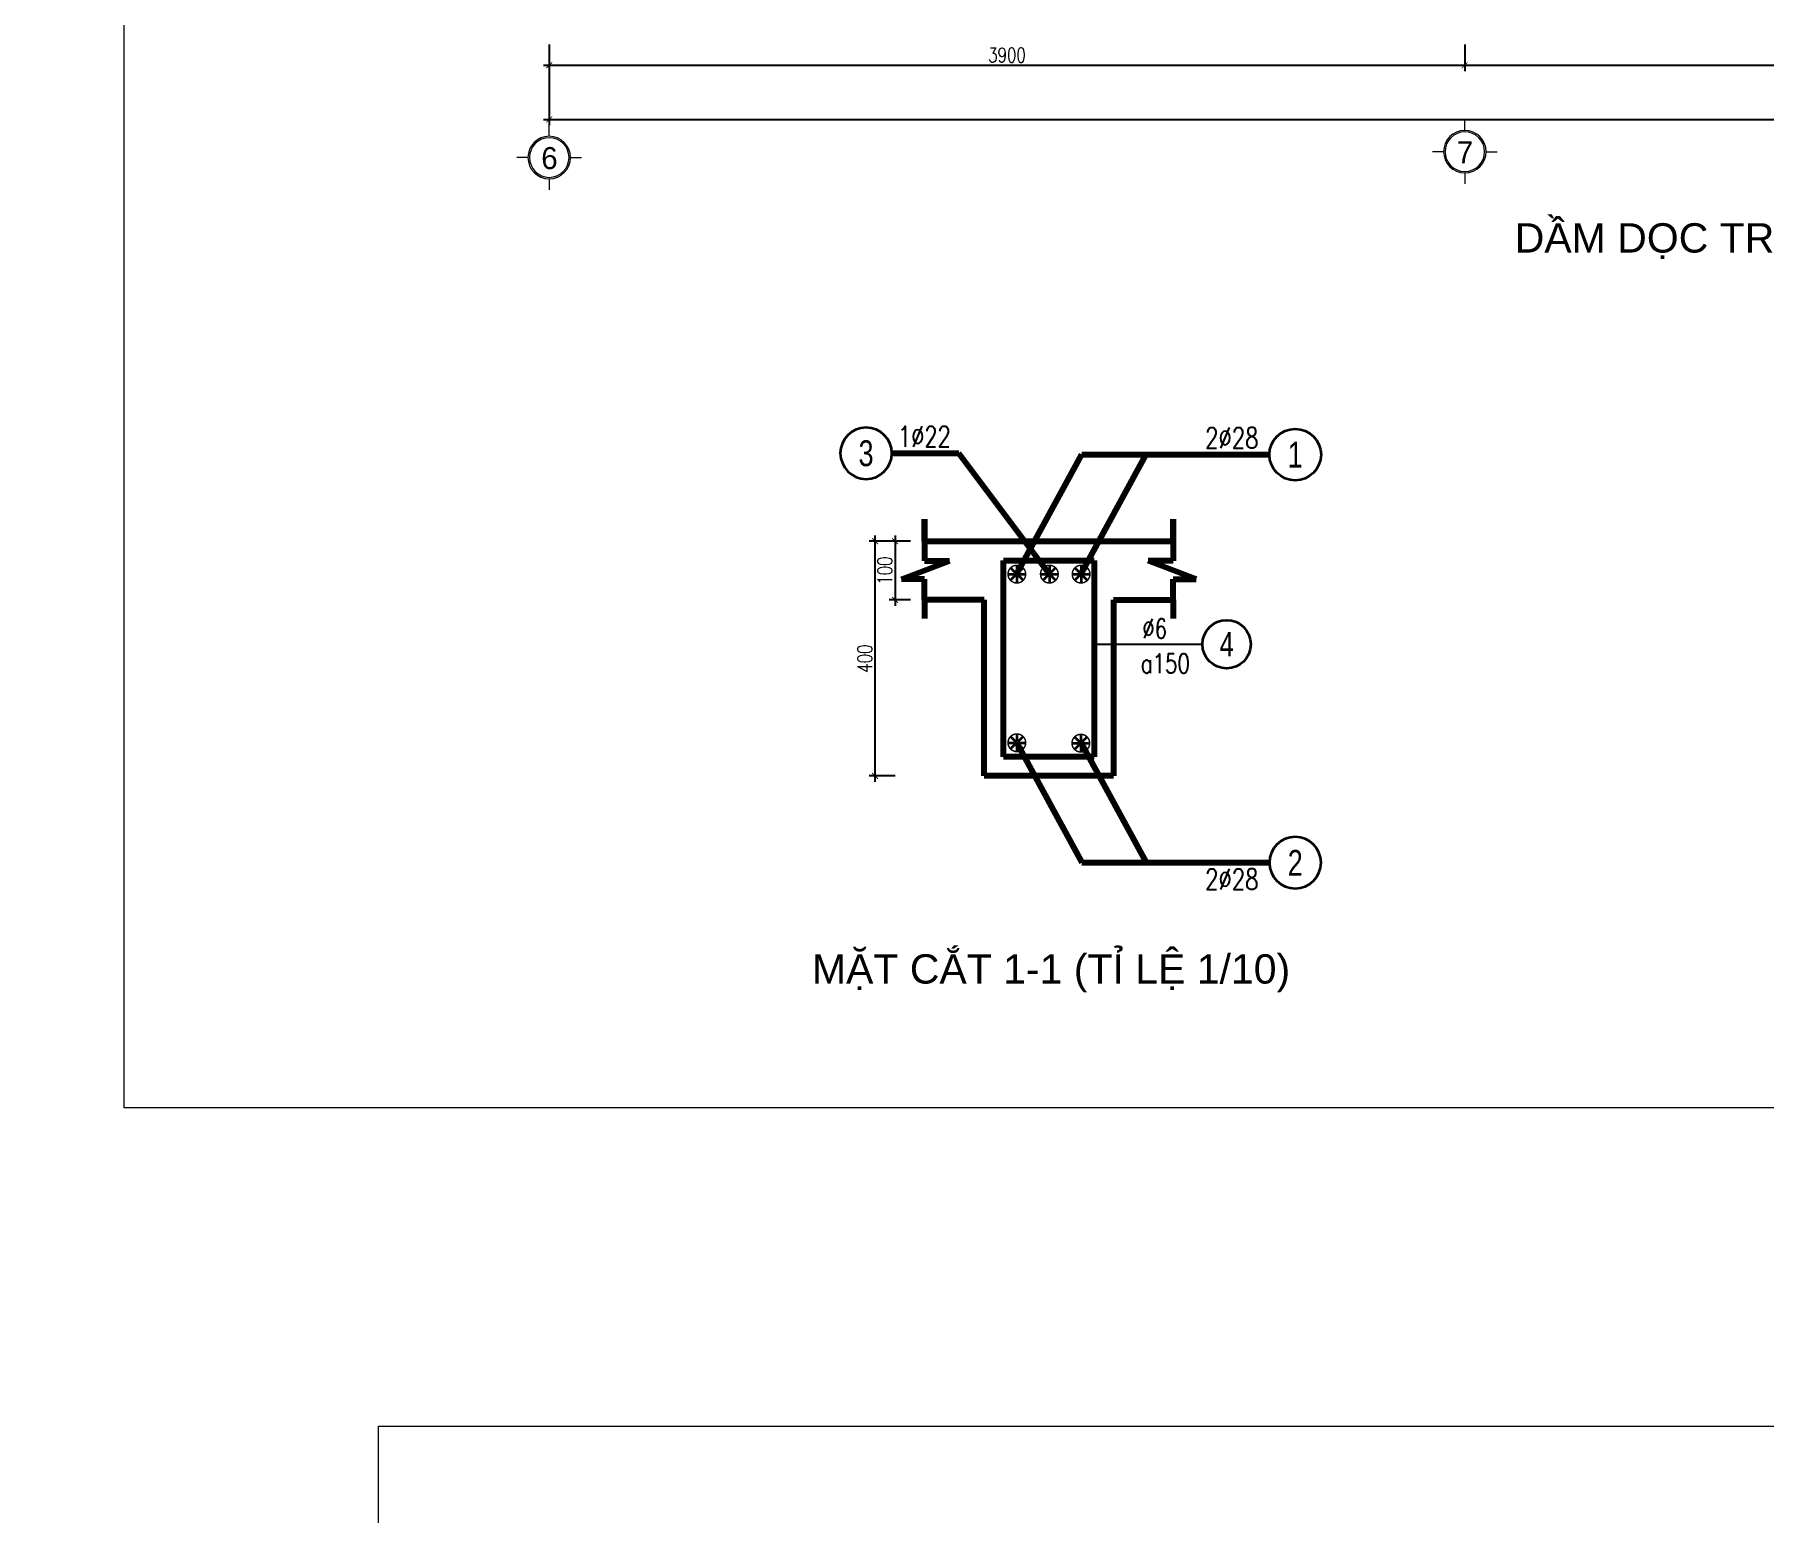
# Model space of a CAD drawing. Header units: millimetres. Extents: x 0 to 8478784, y 0 to 684185.
# Drawn here: x 3911503 to 3940980, y 296436 to 321642 of the extents above; entities that cross this region are included whole.
import ezdxf
from ezdxf.enums import TextEntityAlignment as Align

# ---------------------------------------------------------------- set-up
doc = ezdxf.new("R2010")
doc.units = ezdxf.units.MM
doc.header["$LTSCALE"] = 5000
doc.header["$MEASUREMENT"] = 0
doc.header["$PDMODE"] = 1
doc.header["$PDSIZE"] = -2
doc.linetypes.add('CENTER', pattern=[2, 1.25, -0.25, 0.25, -0.25])
for name, color, linetype, lineweight in [('00-XM.Dim', 8, 'Continuous', 15), ('00-XMT.Axes', 22, 'CENTER', 15), ('00-XMT.Text', 4, 'Continuous', 20), ('01-XMT.Columns', 2, 'Continuous', 25), ('02-XMT.Beams', 94, 'Continuous', 25), ('02-XMT.Beams-Text', 7, 'Continuous', 20), ('02-XMT.Reinforcement', 1, 'Continuous', 40), ('net thay', 7, 'Continuous', 15), ('THEP', 1, 'Continuous', 35)]:
    doc.layers.add(name, color=color, linetype=linetype, lineweight=lineweight)
doc.styles.add('romans.shx', font='romans.shx', dxfattribs={"width": 0.75, "bigfont": 'vns.shx'})
doc.styles.add('S1', font='VHARIAL.TTF', dxfattribs={"height": 200})
doc.styles.add('VNARIALH', font='VHARIAL.TTF')
doc.styles.add('VnAvantH', font='VHAVAN.TTF')
doc.styles.add('vnsimli 0.7', font='vnsimli.shx', dxfattribs={"width": 0.75})
doc.dimstyles.new('XMT 1-1-100', dxfattribs={"dimscale": 100, "dimtxt": 2.5, "dimasz": 1, "dimexe": 1, "dimexo": 0, "dimgap": 0.5, "dimtad": 1, "dimdec": 0, "dimzin": 0, "dimdsep": 46, "dimtxsty": 'vnsimli 0.7', "dimblk": 'ARCHTICK', "dimcen": 1.5, "dimdle": 1, "dimclrd": 8, "dimclre": 8, "dimclrt": 116, "dimadec": 0, "dimazin": 0, "dimtfac": 1, "dimtdec": 0, "dimtofl": 0, "dimtmove": 0, "dimatfit": 3, "dimfxl": 0.18, "dimtolj": 1, "dimtzin": 0, "dimarcsym": 0})

# ---------------------------------------------------------------- blocks, each defined once
blk = doc.blocks.new('_ArchTick')
at = {"color": 0, "linetype": 'ByBlock', "const_width": 0.15}
blk.add_lwpolyline([(-0.5, -0.5), (0.5, 0.5)], dxfattribs=at)
blk = doc.blocks.new('*D381')
at = {"layer": '02-XMT.Beams-Text', "color": 8, "lineweight": -2, "transparency": 16777216}
for p, q in [((3920273, 321476), (3920273, 321019.5)), ((3935873, 321476), (3935873, 321019.5)), ((3920173, 321119.5), (3935973, 321119.5))]:
    blk.add_line(p, q, dxfattribs=at)
at = {"layer": 'Defpoints', "color": 0, "lineweight": 100, "transparency": 16777216}
for p in [(3920273, 321476), (3935873, 321476), (3935873, 321119.5)]:
    blk.add_point(p, dxfattribs=at)
at = {"layer": '02-XMT.Beams-Text', "color": 8, "lineweight": -2, "transparency": 16777216, "xscale": 100, "yscale": 100, "zscale": 100, "rotation": 180}
blk.add_blockref('_ArchTick', (3920273, 321119.5), dxfattribs=at)
at = {"layer": '02-XMT.Beams-Text', "color": 8, "lineweight": -2, "transparency": 16777216, "xscale": 100, "yscale": 100, "zscale": 100}
blk.add_blockref('_ArchTick', (3935873, 321119.5), dxfattribs=at)
at = {"layer": '02-XMT.Beams-Text', "color": 116, "lineweight": 100, "transparency": 16777216, "insert": (3928073, 321294.5), "char_height": 250, "attachment_point": 5, "style": 'vnsimli 0.7'}
blk.add_mtext('\\A1;3900', dxfattribs=at)
blk = doc.blocks.new('*D382')
at = {"layer": '02-XMT.Beams-Text', "color": 8, "lineweight": -2, "transparency": 16777216}
for p, q in [((3935873, 321476), (3935873, 321019.5)), ((3951473, 321476), (3951473, 321019.5)), ((3935773, 321119.5), (3951573, 321119.5))]:
    blk.add_line(p, q, dxfattribs=at)
at = {"layer": 'Defpoints', "color": 0, "lineweight": 100, "transparency": 16777216}
for p in [(3935873, 321476), (3951473, 321476), (3951473, 321119.5)]:
    blk.add_point(p, dxfattribs=at)
at = {"layer": '02-XMT.Beams-Text', "color": 8, "lineweight": -2, "transparency": 16777216, "xscale": 100, "yscale": 100, "zscale": 100, "rotation": 180}
blk.add_blockref('_ArchTick', (3935873, 321119.5), dxfattribs=at)
at = {"layer": '02-XMT.Beams-Text', "color": 8, "lineweight": -2, "transparency": 16777216, "xscale": 100, "yscale": 100, "zscale": 100}
blk.add_blockref('_ArchTick', (3951473, 321119.5), dxfattribs=at)
at = {"layer": '02-XMT.Beams-Text', "color": 116, "lineweight": 100, "transparency": 16777216, "insert": (3943673, 321294.5), "char_height": 250, "attachment_point": 5, "style": 'vnsimli 0.7'}
blk.add_mtext('\\A1;3900', dxfattribs=at)
blk = doc.blocks.new('*D384')
at = {"layer": '02-XMT.Beams-Text', "color": 8, "lineweight": -2, "transparency": 16777216}
for p, q in [((3920273, 321476), (3920273, 320096.5)), ((3967074, 321476), (3967074, 320096.5)), ((3920173, 320196.5), (3967174, 320196.5))]:
    blk.add_line(p, q, dxfattribs=at)
at = {"layer": 'Defpoints', "color": 0, "lineweight": 100, "transparency": 16777216}
for p in [(3920273, 321476), (3967074, 321476), (3967074, 320196.5)]:
    blk.add_point(p, dxfattribs=at)
at = {"layer": '02-XMT.Beams-Text', "color": 8, "lineweight": -2, "transparency": 16777216, "xscale": 100, "yscale": 100, "zscale": 100, "rotation": 180}
blk.add_blockref('_ArchTick', (3920273, 320196.5), dxfattribs=at)
at = {"layer": '02-XMT.Beams-Text', "color": 8, "lineweight": -2, "transparency": 16777216, "xscale": 100, "yscale": 100, "zscale": 100}
blk.add_blockref('_ArchTick', (3967074, 320196.5), dxfattribs=at)
at = {"layer": '02-XMT.Beams-Text', "color": 116, "lineweight": 100, "transparency": 16777216, "insert": (3943673.5, 320371.5), "char_height": 250, "attachment_point": 5, "style": 'vnsimli 0.7'}
blk.add_mtext('\\A1;11700', dxfattribs=at)
blk = doc.blocks.new('00-XMT-Axis symbol')
at = {"layer": '00-XMT.Axes', "linetype": 'Continuous'}
for p, q in [((0, 2.9), (0, 4.4)), ((-2.9, 0), (-4.4, 0)), ((2.9, 0), (4.4, 0)), ((0, -2.9), (0, -4.4))]:
    blk.add_line(p, q, dxfattribs=at)
blk.add_circle((0, 0), 2.9, dxfattribs=at)
at = {"layer": '00-XMT.Axes', "color": 7, "linetype": 'Continuous'}
blk.add_circle((0, 0), 2.7, dxfattribs=at)
at = {"layer": '00-XMT.Text', "color": 7, "style": 'VnAvantH'}
blk.add_attdef('00', text='', height=3, dxfattribs=at).set_placement((0.03, -1.47), align=Align.CENTER)
blk = doc.blocks.new('ww')
at = {"layer": '02-XMT.Beams', "lineweight": 100}
for p, q in [((3670877, 779474), (3670877, 779624.5)), ((3670877, 779624.5), (3670877, 779340)), ((3670877, 779340), (3670706, 779340)), ((3671032.5, 779215), (3670706, 779340)), ((3670877, 779074), (3670877, 779215)), ((3670877, 779215), (3671032.5, 779215)), ((3670877, 779074), (3670877, 778947))]:
    blk.add_line(p, q, dxfattribs=at)
blk = doc.blocks.new('ttttt')
at = {"layer": 'THEP'}
for p, q in [((-0.42, 0.42), (0.42, -0.42)), ((0.42, 0.42), (-0.42, -0.42)), ((0, 0.6), (0, -0.6)), ((-0.6, 0), (0.6, 0))]:
    blk.add_line(p, q, dxfattribs=at)
at = {"layer": 'THEP', "const_width": 0.1}
blk.add_lwpolyline([(-0.6, 0, 1), (0.6, 0, 1), (-0.6, 0, 1)], format="xyb", dxfattribs=at)
blk = doc.blocks.new('dk2')
at = {"color": 8}
blk.add_circle((312, 0), 312, dxfattribs=at)
at = {"layer": '00-XMT.Text', "color": 3, "style": 'romans.shx', "width": 0.75}
for tag, p in [('DK', (-678, 106)), ('KC', (-797, -372))]:
    blk.add_attdef(tag, p, '', height=250, dxfattribs=at)
at = {"layer": '00-XMT.Text', "color": 7, "style": 'VNARIALH', "width": 0.75}
blk.add_attdef('SH', text='', height=312, dxfattribs=at).set_placement((312, 0), align=Align.MIDDLE)
blk = doc.blocks.new('*D385')
at = {"layer": '01-XMT.Columns', "color": 8, "lineweight": -2, "transparency": 16777216}
for p, q in [((3926166, 313106), (3926166, 311906)), ((3926430.5, 313006), (3926066, 313006)), ((3926430.5, 312006), (3926066, 312006))]:
    blk.add_line(p, q, dxfattribs=at)
at = {"layer": 'Defpoints', "color": 0, "lineweight": 100, "transparency": 16777216}
for p in [(3926430.5, 313006), (3926166, 312006), (3926430.5, 312006)]:
    blk.add_point(p, dxfattribs=at)
at = {"layer": '01-XMT.Columns', "color": 8, "lineweight": -2, "transparency": 16777216, "xscale": 100, "yscale": 100, "zscale": 100}
for p, rotation in [((3926166, 313006), 90), ((3926166, 312006), 270)]:
    blk.add_blockref('_ArchTick', p, dxfattribs=dict(at, rotation=rotation))
at = {"layer": '01-XMT.Columns', "color": 116, "lineweight": 100, "transparency": 16777216, "insert": (3925991, 312506), "char_height": 250, "attachment_point": 5, "rotation": 90, "style": 'vnsimli 0.7'}
blk.add_mtext('\\A1;100', dxfattribs=at)
blk = doc.blocks.new('*D386')
at = {"layer": '01-XMT.Columns', "color": 8, "lineweight": -2, "transparency": 16777216}
for p, q in [((3925824.5, 308906), (3925824.5, 313106)), ((3926166, 313006), (3925724.5, 313006)), ((3926166, 309006), (3925724.5, 309006))]:
    blk.add_line(p, q, dxfattribs=at)
at = {"layer": 'Defpoints', "color": 0, "lineweight": 100, "transparency": 16777216}
for p in [(3925824.5, 313006), (3926166, 313006), (3926166, 309006)]:
    blk.add_point(p, dxfattribs=at)
at = {"layer": '01-XMT.Columns', "color": 8, "lineweight": -2, "transparency": 16777216, "xscale": 100, "yscale": 100, "zscale": 100}
for p, rotation in [((3925824.5, 313006), 90), ((3925824.5, 309006), 270)]:
    blk.add_blockref('_ArchTick', p, dxfattribs=dict(at, rotation=rotation))
at = {"layer": '01-XMT.Columns', "color": 116, "lineweight": 100, "transparency": 16777216, "insert": (3925649.5, 311006), "char_height": 250, "attachment_point": 5, "rotation": 90, "style": 'vnsimli 0.7'}
blk.add_mtext('\\A1;400', dxfattribs=at)

msp = doc.modelspace()

# ---------------------------------------------------------------- linework, layer by layer
at = {"layer": '02-XMT.Beams', "lineweight": 100}
for p, q in [((3926111.3, 314506.5), (3927251.3, 314506.5)), ((3928795, 312446), (3927251.3, 314506.5)), ((3928243.5, 312448.5), (3929350.5, 314483.5)), ((3929336, 312448.5), (3930443, 314483.5)), ((3929350.5, 314483.5), (3932545.5, 314483.5)), ((3926666, 313006), (3930906, 313006)), ((3927686, 312006), (3926666, 312006)), ((3927686, 309006), (3927686, 312006)), ((3929886, 312006), (3929886, 309006)), ((3929886, 312006), (3930906, 312006)), ((3928243.5, 309563.5), (3929350.5, 307528.5)), ((3929336, 309563.5), (3930443, 307528.5)), ((3929886, 309006), (3927686, 309006)), ((3929350.5, 307528.5), (3932545.5, 307528.5))]:
    msp.add_line(p, q, dxfattribs=at)
at = {"layer": '02-XMT.Beams', "linetype": 'Continuous', "lineweight": 15}
msp.add_lwpolyline([(3942726.5, 303347), (3913026.5, 303347), (3913026.5, 345347), (3942726.5, 345347), (3972426.5, 345347), (3972426.5, 303347)], close=True, dxfattribs=at)
at = {"layer": '02-XMT.Beams', "linetype": 'ByBlock', "lineweight": 15}
msp.add_lwpolyline([(3917362.5, 297924), (4001462.5, 297924), (4001462.5, 238524), (3917362.5, 238524)], close=True, dxfattribs=at)
at = {"layer": '02-XMT.Reinforcement', "lineweight": 100}
for p, q in [((3928011, 312681), (3929561, 312681)), ((3928011, 309331), (3928011, 312681)), ((3929561, 312681), (3929561, 309331)), ((3929561, 309331), (3928011, 309331))]:
    msp.add_line(p, q, dxfattribs=at)
at = {"layer": 'net thay', "linetype": 'CENTER', "lineweight": 15}
msp.add_circle((3911642, 421190.5), 262994, dxfattribs=at)

# ---------------------------------------------------------------- block references
at = {"layer": '00-XM.Dim', "linetype": 'CENTER', "lineweight": 15}
ref = msp.add_blockref('00-XMT-Axis symbol', (3935875.5, 319646.5), dxfattribs=dict(at, xscale=-125, yscale=125, zscale=125, rotation=180))
ref.add_attrib('00', '7', dxfattribs={"layer": '00-XMT.Text', "color": 7, "height": 375, "style": 'VnAvantH'}).set_placement((3935878.7, 319449.3), align=Align.CENTER)
ref = msp.add_blockref('00-XMT-Axis symbol', (3920273, 319546.5), dxfattribs=dict(at, xscale=-125, yscale=125, zscale=125, rotation=180))
ref.add_attrib('00', '6', dxfattribs={"layer": '00-XMT.Text', "color": 7, "height": 375, "style": 'VnAvantH'}).set_placement((3920276.2, 319349.3), align=Align.CENTER)
at = {"layer": '02-XMT.Beams', "lineweight": 100, "yscale": 2.5, "zscale": 2.5}
for p, xscale in [((13103858.5, -1635679), -2.5), ((-5246286.5, -1635679), 2.5)]:
    msp.add_blockref('ww', p, dxfattribs=dict(at, xscale=xscale))
at = {"layer": 'THEP'}
ref = msp.add_blockref('dk2', (3926111.3, 314506.5), dxfattribs=dict(at, xscale=-1.407996000722051, yscale=1.407996000023559, zscale=1.407996))
ref.add_attrib('SH', '3', dxfattribs={"layer": '00-XMT.Text', "color": 7, "height": 440, "style": 'VNARIALH', "width": 0.75}).set_placement((3925671.3, 314506.5), align=Align.MIDDLE)
ref.add_attrib('DK', '1%%c22', (3926212.5, 314614.5), dxfattribs={"layer": '00-XMT.Text', "color": 3, "height": 352, "style": 'romans.shx', "width": 0.75})
ref = msp.add_blockref('dk2', (3932545.5, 314483.5), dxfattribs=dict(at, xscale=1.407996000256389, yscale=1.407996000023559, zscale=1.407996))
ref.add_attrib('SH', '1', dxfattribs={"layer": '00-XMT.Text', "color": 7, "height": 440, "style": 'VNARIALH', "width": 0.75}).set_placement((3932985.5, 314483.5), align=Align.MIDDLE)
ref.add_attrib('DK', '2%%c28', (3931451.1, 314591.5), dxfattribs={"layer": '00-XMT.Text', "color": 3, "height": 352, "style": 'romans.shx', "width": 0.75})
at = {"layer": 'THEP', "color": 6, "xscale": 251.2246153852902, "yscale": 251.224615383544, "zscale": 251.2246153838933, "rotation": 359.9999999565902}
for p in [(3928241, 312446), (3928795, 312446), (3929336, 312446), (3928241, 309572.2), (3929331, 309564.8)]:
    msp.add_blockref('ttttt', p, dxfattribs=at)
at = {"layer": 'THEP'}
ref = msp.add_blockref('dk2', (3931403.6, 311250.8), dxfattribs=dict(at, xscale=1.319996250327677, yscale=1.319996249978431, zscale=1.31999625))
ref.add_attrib('SH', '4', dxfattribs={"layer": '00-XMT.Text', "color": 7, "height": 412.5, "style": 'VNARIALH', "width": 0.75}).set_placement((3931816.1, 311250.8), align=Align.MIDDLE)
ref.add_attrib('DK', '%%c6', (3930377.6, 311352), dxfattribs={"layer": '00-XMT.Text', "color": 3, "height": 330, "style": 'romans.shx', "width": 0.75})
ref.add_attrib('KC', 'a150', (3930351.8, 310760.3), dxfattribs={"layer": '00-XMT.Text', "color": 3, "height": 330, "style": 'romans.shx', "width": 0.75})
ref = msp.add_blockref('dk2', (3932545.5, 307528.5), dxfattribs=dict(at, xscale=-1.407996000256389, yscale=1.407996000023559, zscale=1.407996, rotation=180))
ref.add_attrib('SH', '2', dxfattribs={"layer": '00-XMT.Text', "color": 7, "height": 440, "style": 'VNARIALH', "width": 0.75}).set_placement((3932985.5, 307528.5), align=Align.MIDDLE)
ref.add_attrib('DK', '2%%c28', (3931451.1, 307068.5), dxfattribs={"layer": '00-XMT.Text', "color": 3, "height": 352, "style": 'romans.shx', "width": 0.75})

# ---------------------------------------------------------------- texts
at = {"layer": '02-XMT.Beams', "lineweight": 100, "char_height": 500, "width": 11285, "attachment_point": 1, "style": 'S1'}
for s, insert in [('dÇm däc trôc b (tØ lÖ 1/25)', (3936726, 318427)), ('mÆt c¾t 1-1 (tØ lÖ 1/10)', (3924749, 305967))]:
    msp.add_mtext(s, dxfattribs=dict(at, insert=insert))

# ---------------------------------------------------------------- dimensions: what is measured, and where the dimension line sits
at = {"layer": '01-XMT.Columns', "lineweight": 100}
for base, p1, p2, text, picture, middle in [((3925824.5, 313006), (3926166, 309006), (3926166, 313006), '400', '*D386', (3925649.5, 311006)), ((3926166, 312006), (3926430.5, 313006), (3926430.5, 312006), '100', '*D385', (3925991, 312506))]:
    dim = msp.add_linear_dim(base=base, p1=p1, p2=p2, angle=90, text=text, dimstyle='XMT 1-1-100', dxfattribs=at)
    dim.commit()
    dim.dimension.update_dxf_attribs({"geometry": picture, "text_midpoint": middle})
at = {"layer": '02-XMT.Beams-Text', "lineweight": 100}
for base, p1, p2, text, picture, middle in [((3935873, 321119.5), (3920273, 321476), (3935873, 321476), '3900', '*D381', (3928073, 321294.5)), ((3967074, 320196.5), (3920273, 321476), (3967074, 321476), '11700', '*D384', (3943673.5, 320371.5)), ((3951473, 321119.5), (3935873, 321476), (3951473, 321476), '3900', '*D382', (3943673, 321294.5))]:
    dim = msp.add_linear_dim(base=base, p1=p1, p2=p2, text=text, dimstyle='XMT 1-1-100', dxfattribs=at)
    dim.commit()
    dim.dimension.update_dxf_attribs({"geometry": picture, "text_midpoint": middle})

# ---------------------------------------------------------------- leaders
at = {"layer": '02-XMT.Beams', "lineweight": 100}
msp.add_leader([(3929563.8, 311264.8), (3929560, 311250.8), (3931403.6, 311250.8)], dimstyle='XMT 1-1-100', override={"dimasz": 0.5, "dimgap": 0.5, "dimtad": 0}, dxfattribs=at)

doc.saveas('drawing.dxf')
